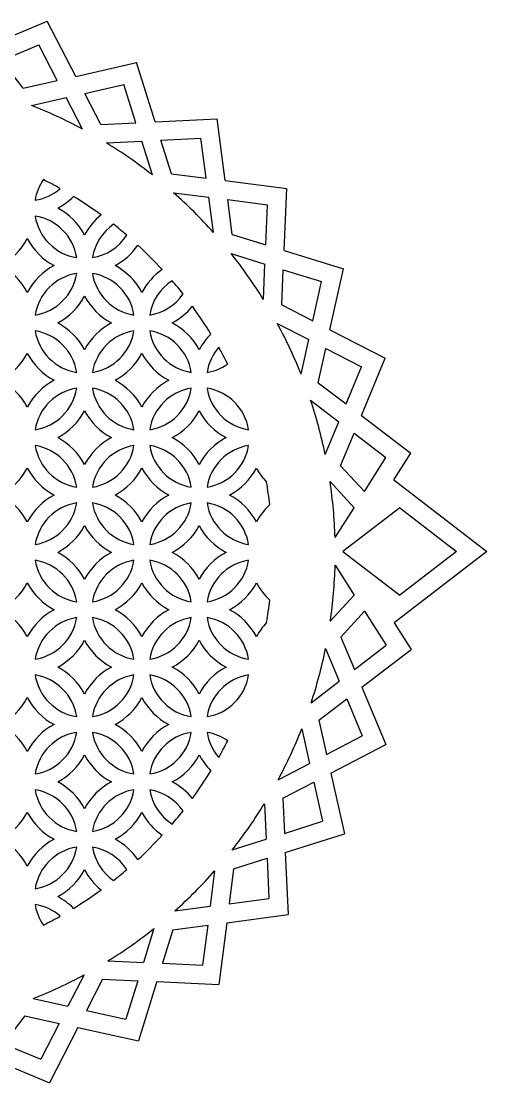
# Model space of a CAD drawing. Extents: x -1001 to -400, y -393 to -130.
# Drawn here: x -607.4 to -557.2, y -258.5 to -144.1 of the extents above; entities that cross this region are included whole.
import ezdxf

# ---------------------------------------------------------------- set-up
doc = ezdxf.new("R2010")
doc.units = 0
doc.layers.get('0').update_dxf_attribs({"linetype": 'CONTINUOUS'})

msp = doc.modelspace()

# ---------------------------------------------------------------- linework, layer by layer
for p, q in [((-610.788308, -146.659917), (-604.612108, -144.073791)), ((-601.519686, -150.01268), (-604.612108, -144.073791)), ((-609.528906, -148.300828), (-605.536441, -146.629085)), ((-603.537415, -150.468145), (-605.536441, -146.629085)), ((-607.226375, -151.300859), (-609.528906, -148.300828)), ((-601.519686, -150.01268), (-594.98824, -148.538329)), ((-592.974076, -154.923987), (-594.98824, -148.538329)), ((-607.226375, -151.300859), (-603.537415, -150.468145)), ((-600.564358, -151.847354), (-596.342253, -150.894293)), ((-595.040242, -155.022157), (-596.342253, -150.894293)), ((-598.817758, -155.201638), (-600.564358, -151.847354)), ((-606.312606, -153.144914), (-602.582087, -152.302819)), ((-600.81581, -155.694892), (-602.582087, -152.302819)), ((-598.817758, -155.201638), (-595.040242, -155.022157)), ((-592.974076, -154.923987), (-586.285839, -154.606207)), ((-585.411132, -161.244609), (-586.285839, -154.606207)), ((-592.351849, -156.896679), (-588.02839, -156.691258)), ((-587.462956, -160.982501), (-588.02839, -156.691258)), ((-598.238088, -157.176353), (-594.418015, -156.994849)), ((-593.2676, -160.642099), (-594.418015, -156.994849)), ((-591.214249, -160.503297), (-592.351849, -156.896679)), ((-591.214249, -160.503297), (-587.462956, -160.982501)), ((-585.411132, -161.244609), (-578.769323, -162.093057)), ((-579.060651, -168.782498), (-578.769323, -162.093057)), ((-590.986291, -162.54867), (-587.192737, -163.033272)), ((-586.693137, -166.824881), (-587.192737, -163.033272)), ((-584.646879, -167.044748), (-585.140913, -163.29538)), ((-585.140913, -163.29538), (-580.847466, -163.84384)), ((-581.035789, -168.168077), (-580.847466, -163.84384)), ((-584.646879, -167.044748), (-581.035789, -168.168077)), ((-584.777559, -169.098631), (-581.125787, -170.234615)), ((-579.060651, -168.782498), (-572.667077, -170.771395)), ((-581.292183, -174.055375), (-581.125787, -170.234615)), ((-579.315192, -174.627231), (-579.15065, -170.849036)), ((-579.15065, -170.849036), (-575.017669, -172.134713)), ((-574.115589, -177.308619), (-572.667077, -170.771395)), ((-575.954027, -176.360553), (-575.017669, -172.134713)), ((-579.315192, -174.627231), (-575.954027, -176.360553)), ((-579.80054, -176.627219), (-576.401509, -178.380068)), ((-577.228844, -182.113888), (-576.401509, -178.380068)), ((-574.115589, -177.308619), (-568.164516, -180.377532)), ((-575.38119, -183.020357), (-574.563071, -179.328134)), ((-574.563071, -179.328134), (-570.716135, -181.311963)), ((-570.726199, -186.56391), (-568.164516, -180.377532)), ((-572.372076, -185.311006), (-570.716135, -181.311963)), ((-575.38119, -183.020357), (-572.372076, -185.311006)), ((-576.206459, -184.90568), (-573.163445, -187.222136)), ((-574.626583, -190.755565), (-573.163445, -187.222136)), ((-570.726199, -186.56391), (-565.398448, -190.619592)), ((-572.964405, -191.969104), (-571.517568, -188.475039)), ((-571.517568, -188.475039), (-568.073564, -191.096743)), ((-567.220247, -193.479941), (-565.398448, -190.619592)), ((-572.964405, -191.969104), (-570.398774, -194.747481)), ((-570.398774, -194.747481), (-568.073564, -191.096743)), ((-574.10452, -193.682479), (-571.509985, -196.492156)), ((-567.220247, -193.479941), (-557.196028, -201.201572)), ((-573.564467, -199.717833), (-571.509985, -196.492156)), ((-566.591229, -196.489038), (-572.709039, -201.201572)), ((-566.591229, -196.489038), (-560.473419, -201.201572)), ((-572.709039, -201.201572), (-566.591229, -205.914105)), ((-557.196028, -201.201572), (-567.191462, -208.901029)), ((-560.473419, -201.201572), (-566.591229, -205.914105)), ((-573.558589, -202.690937), (-571.491366, -205.908465)), ((-574.074769, -208.728379), (-571.491366, -205.908465)), ((-572.927888, -210.437232), (-570.373265, -207.648732)), ((-570.373265, -207.648732), (-568.033635, -211.290247)), ((-567.191462, -208.901029), (-565.356653, -211.756815)), ((-572.927888, -210.437232), (-571.467244, -213.925549)), ((-571.467244, -213.925549), (-568.033635, -211.290247)), ((-574.585254, -211.657335), (-573.108154, -215.184951)), ((-570.668324, -215.833534), (-565.356653, -211.756815)), ((-576.141983, -217.513422), (-573.108154, -215.184951)), ((-570.668324, -215.833534), (-568.082197, -222.009734)), ((-575.309265, -219.395467), (-572.309234, -217.092937)), ((-572.309234, -217.092937), (-570.637491, -221.085401)), ((-575.309265, -219.395467), (-574.476551, -223.084427)), ((-577.15332, -220.309236), (-576.311226, -224.039755)), ((-574.476551, -223.084427), (-570.637491, -221.085401)), ((-574.021087, -225.102157), (-568.082197, -222.009734)), ((-579.703299, -225.806032), (-576.311226, -224.039755)), ((-574.021087, -225.102157), (-572.546735, -231.633602)), ((-579.210045, -227.804084), (-575.855761, -226.057485)), ((-575.855761, -226.057485), (-574.9027, -230.279589)), ((-581.184759, -228.383754), (-581.003255, -232.203827)), ((-579.210045, -227.804084), (-579.030563, -231.5816)), ((-579.030563, -231.5816), (-574.9027, -230.279589)), ((-578.932393, -233.647767), (-572.546735, -231.633602)), ((-584.650506, -233.354243), (-581.003255, -232.203827)), ((-584.511704, -235.407593), (-580.905085, -234.269993)), ((-580.905085, -234.269993), (-580.699664, -238.593452)), ((-578.932393, -233.647767), (-578.614614, -240.336003)), ((-584.511704, -235.407593), (-584.990908, -239.158886)), ((-586.557077, -235.635551), (-587.041679, -239.429106)), ((-584.990908, -239.158886), (-580.699664, -238.593452)), ((-590.833287, -239.928706), (-587.041679, -239.429106)), ((-585.253015, -241.21071), (-586.101464, -247.852519)), ((-585.253015, -241.21071), (-578.614614, -240.336003)), ((-593.107038, -241.844283), (-594.243022, -245.496055)), ((-591.053154, -241.974964), (-592.176483, -245.586054)), ((-591.053154, -241.974964), (-587.303786, -241.480929)), ((-587.303786, -241.480929), (-587.852247, -245.774376)), ((-598.063781, -245.329659), (-594.243022, -245.496055)), ((-592.176483, -245.586054), (-587.852247, -245.774376)), ((-600.635625, -246.821302), (-602.388475, -250.220334)), ((-598.635637, -247.30665), (-600.36896, -250.667816)), ((-598.635637, -247.30665), (-594.857443, -247.471192)), ((-594.857443, -247.471192), (-596.14312, -251.604173)), ((-592.790904, -247.561191), (-594.779801, -253.954765)), ((-592.790904, -247.561191), (-586.101464, -247.852519)), ((-606.122294, -249.392998), (-602.388475, -250.220334)), ((-607.028763, -251.240652), (-609.319413, -254.249766)), ((-607.028763, -251.240652), (-603.33654, -252.058771)), ((-600.36896, -250.667816), (-596.14312, -251.604173)), ((-603.33654, -252.058771), (-605.32037, -255.905707)), ((-601.317025, -252.506253), (-604.385939, -258.457326)), ((-601.317025, -252.506253), (-594.779801, -253.954765)), ((-609.319413, -254.249766), (-605.32037, -255.905707)), ((-610.572316, -255.895643), (-604.385939, -258.457326))]:
    msp.add_line(p, q)
for centre, radius, start, end in [((-625.315124, -201.306718), 51.775043, 61.758582, 68.468), ((-625.315124, -201.306718), 51.775043, 51.758582, 58.468), ((-600.588228, -164.216374), 5.4, 145.271265, 170.955801), ((-625.315124, -201.306718), 45, 60.594328, 63.200897), ((-606.769952, -158.03465), 5.4, 279.044199, 311.093686), ((-606.769952, -158.03465), 7, 297.980975, 315.410298), ((-625.315124, -201.306718), 45, 53.897486, 58.473412), ((-625.315124, -201.306718), 51.775043, 41.758582, 48.468), ((-606.769952, -170.398098), 7, 27.980975, 62.019025), ((-606.769952, -170.398098), 5.4, 9.044199, 80.955801), ((-600.588228, -164.216374), 5.4, 189.044199, 260.955801), ((-594.406504, -170.398098), 7, 128.873152, 152.019025), ((-594.406504, -170.398098), 5.4, 124.608094, 170.955801), ((-625.315124, -201.306718), 45, 49.418968, 51.778516), ((-612.951676, -164.216374), 7, 297.980975, 332.019025), ((-600.588228, -164.216374), 7, 207.980975, 242.019025), ((-600.588228, -164.216374), 5.4, 279.044199, 327.3486), ((-600.588228, -164.216374), 7, 297.980975, 325.28961), ((-625.315124, -201.306718), 45, 42.637655, 47.362345), ((-625.315124, -201.306718), 51.775043, 31.758582, 38.468), ((-612.951676, -176.579822), 7, 27.980975, 62.019025), ((-600.588228, -176.579822), 7, 117.980975, 152.019025), ((-600.588228, -176.579822), 7, 27.980975, 62.019025), ((-606.769952, -170.398098), 5.4, 279.044199, 350.955801), ((-600.588228, -176.579822), 5.4, 99.044199, 170.955801), ((-594.406504, -170.398098), 5.4, 189.044199, 260.955801), ((-600.588228, -176.579822), 5.4, 9.044199, 80.955801), ((-588.22478, -176.579822), 7, 124.71039, 152.019025), ((-588.22478, -176.579822), 5.4, 122.6514, 170.955801), ((-625.315124, -201.306718), 45, 38.221484, 40.581032), ((-606.769952, -170.398098), 7, 297.980975, 332.019025), ((-594.406504, -170.398098), 7, 207.980975, 242.019025), ((-594.406504, -170.398098), 5.4, 279.044199, 325.391906), ((-594.406504, -170.398098), 7, 297.980975, 321.126848), ((-625.315124, -201.306718), 45, 31.526588, 36.102514), ((-606.769952, -182.761546), 7, 27.980975, 62.019025), ((-594.406504, -182.761546), 7, 117.980975, 152.019025), ((-594.406504, -182.761546), 7, 27.980975, 62.019025), ((-625.315124, -201.306718), 51.775043, 21.758582, 28.468), ((-606.769952, -182.761546), 5.4, 9.044199, 80.955801), ((-600.588228, -176.579822), 5.4, 189.044199, 260.955801), ((-600.588228, -176.579822), 5.4, 279.044199, 350.955801), ((-594.406504, -182.761546), 5.4, 99.044199, 170.955801), ((-588.22478, -176.579822), 5.4, 189.044199, 260.955801), ((-594.406504, -182.761546), 5.4, 9.044199, 80.955801), ((-582.043056, -182.761546), 7, 134.589702, 152.019025), ((-582.043056, -182.761546), 5.4, 138.906314, 170.955801), ((-625.315124, -201.306718), 45, 26.799103, 29.405672), ((-612.951676, -176.579822), 7, 297.980975, 332.019025), ((-600.588228, -176.579822), 7, 207.980975, 242.019025), ((-600.588228, -176.579822), 7, 297.980975, 332.019025), ((-588.22478, -176.579822), 7, 207.980975, 242.019025), ((-588.22478, -176.579822), 5.4, 279.044199, 304.728735), ((-612.951676, -188.94327), 7, 27.980975, 62.019025), ((-600.588228, -188.94327), 7, 117.980975, 152.019025), ((-600.588228, -188.94327), 7, 27.980975, 62.019025), ((-588.22478, -188.94327), 7, 117.980975, 152.019025), ((-606.769952, -182.761546), 5.4, 279.044199, 350.955801), ((-600.588228, -188.94327), 5.4, 99.044199, 170.955801), ((-594.406504, -182.761546), 5.4, 189.044199, 260.955801), ((-600.588228, -188.94327), 5.4, 9.044199, 80.955801), ((-594.406504, -182.761546), 5.4, 279.044199, 350.955801), ((-588.22478, -188.94327), 5.4, 99.044199, 170.955801), ((-588.22478, -188.94327), 5.4, 9.044199, 80.955801), ((-582.043056, -182.761546), 5.4, 189.044199, 260.955801), ((-625.315124, -201.306718), 51.775043, 11.758582, 18.468), ((-606.769952, -182.761546), 7, 297.980975, 332.019025), ((-594.406504, -182.761546), 7, 207.980975, 242.019025), ((-594.406504, -182.761546), 7, 297.980975, 332.019025), ((-582.043056, -182.761546), 7, 207.980975, 242.019025), ((-606.769952, -195.124994), 5.4, 9.044199, 80.955801), ((-600.588228, -188.94327), 5.4, 189.044199, 260.955801), ((-606.769952, -195.124994), 7, 27.980975, 62.019025), ((-594.406504, -195.124994), 7, 117.980975, 152.019025), ((-594.406504, -195.124994), 5.4, 99.044199, 170.955801), ((-600.588228, -188.94327), 5.4, 279.044199, 350.955801), ((-594.406504, -195.124994), 5.4, 9.044199, 80.955801), ((-588.22478, -188.94327), 5.4, 189.044199, 260.955801), ((-594.406504, -195.124994), 7, 27.980975, 62.019025), ((-582.043056, -195.124994), 7, 117.980975, 152.019025), ((-582.043056, -195.124994), 5.4, 99.044199, 170.955801), ((-588.22478, -188.94327), 5.4, 279.044199, 350.955801), ((-612.951676, -188.94327), 7, 297.980975, 332.019025), ((-600.588228, -188.94327), 7, 207.980975, 242.019025), ((-600.588228, -188.94327), 7, 297.980975, 332.019025), ((-588.22478, -188.94327), 7, 207.980975, 242.019025), ((-588.22478, -188.94327), 7, 297.980975, 332.019025), ((-575.861332, -188.94327), 7, 207.980975, 223.308284), ((-625.315124, -201.306718), 45, 6.562595, 9.674116), ((-625.315124, -201.306718), 51.775043, 1.758582, 8.468), ((-612.951676, -201.306718), 7, 27.980975, 62.019025), ((-600.588228, -201.306718), 7, 117.980975, 152.019025), ((-600.588228, -201.306718), 7, 27.980975, 62.019025), ((-588.22478, -201.306718), 7, 117.980975, 152.019025), ((-588.22478, -201.306718), 7, 27.980975, 62.019025), ((-606.769952, -195.124994), 5.4, 279.044199, 350.955801), ((-600.588228, -201.306718), 5.4, 99.044199, 170.955801), ((-600.588228, -201.306718), 5.4, 9.044199, 80.955801), ((-594.406504, -195.124994), 5.4, 189.044199, 260.955801), ((-588.22478, -201.306718), 5.4, 99.044199, 170.955801), ((-594.406504, -195.124994), 5.4, 279.044199, 350.955801), ((-588.22478, -201.306718), 5.4, 9.044199, 80.955801), ((-582.043056, -195.124994), 5.4, 189.044199, 260.955801), ((-575.861332, -201.306718), 7, 132.717073, 152.019025), ((-606.769952, -195.124994), 7, 297.980975, 332.019025), ((-594.406504, -195.124994), 7, 207.980975, 242.019025), ((-594.406504, -195.124994), 7, 297.980975, 332.019025), ((-582.043056, -195.124994), 7, 207.980975, 242.019025), ((-606.769952, -207.488442), 7, 27.980975, 62.019025), ((-594.406504, -207.488442), 7, 117.980975, 152.019025), ((-594.406504, -207.488442), 7, 27.980975, 62.019025), ((-582.043056, -207.488442), 7, 117.980975, 152.019025), ((-606.769952, -207.488442), 5.4, 9.044199, 80.955801), ((-600.588228, -201.306718), 5.4, 189.044199, 260.955801), ((-600.588228, -201.306718), 5.4, 279.044199, 350.955801), ((-594.406504, -207.488442), 5.4, 99.044199, 170.955801), ((-594.406504, -207.488442), 5.4, 9.044199, 80.955801), ((-588.22478, -201.306718), 5.4, 189.044199, 260.955801), ((-588.22478, -201.306718), 5.4, 279.044199, 350.955801), ((-582.043056, -207.488442), 5.4, 99.044199, 170.955801), ((-625.315124, -201.306718), 51.775043, 351.758582, 358.468), ((-612.951676, -201.306718), 7, 297.980975, 332.019025), ((-600.588228, -201.306718), 7, 207.980975, 242.019025), ((-600.588228, -201.306718), 7, 297.980975, 332.019025), ((-588.22478, -201.306718), 7, 207.980975, 242.019025), ((-588.22478, -201.306718), 7, 297.980975, 332.019025), ((-575.861332, -201.306718), 7, 207.980975, 227.282927), ((-625.315124, -201.306718), 45, 350.325884, 353.437405), ((-612.951676, -213.670166), 7, 27.980975, 62.019025), ((-600.588228, -213.670166), 7, 117.980975, 152.019025), ((-600.588228, -213.670166), 7, 27.980975, 62.019025), ((-588.22478, -213.670166), 7, 117.980975, 152.019025), ((-588.22478, -213.670166), 7, 27.980975, 62.019025), ((-606.769952, -207.488442), 5.4, 279.044199, 350.955801), ((-600.588228, -213.670166), 5.4, 99.044199, 170.955801), ((-594.406504, -207.488442), 5.4, 189.044199, 260.955801), ((-600.588228, -213.670166), 5.4, 9.044199, 80.955801), ((-594.406504, -207.488442), 5.4, 279.044199, 350.955801), ((-588.22478, -213.670166), 5.4, 99.044199, 170.955801), ((-582.043056, -207.488442), 5.4, 189.044199, 260.955801), ((-588.22478, -213.670166), 5.4, 9.044199, 80.955801), ((-575.861332, -213.670166), 7, 136.691716, 152.019025), ((-606.769952, -207.488442), 7, 297.980975, 332.019025), ((-594.406504, -207.488442), 7, 207.980975, 242.019025), ((-594.406504, -207.488442), 7, 297.980975, 332.019025), ((-582.043056, -207.488442), 7, 207.980975, 242.019025), ((-625.315124, -201.306718), 51.775043, 341.758582, 348.468), ((-606.769952, -219.85189), 7, 27.980975, 62.019025), ((-594.406504, -219.85189), 7, 117.980975, 152.019025), ((-594.406504, -219.85189), 7, 27.980975, 62.019025), ((-582.043056, -219.85189), 7, 117.980975, 152.019025), ((-606.769952, -219.85189), 5.4, 9.044199, 80.955801), ((-600.588228, -213.670166), 5.4, 189.044199, 260.955801), ((-600.588228, -213.670166), 5.4, 279.044199, 350.955801), ((-594.406504, -219.85189), 5.4, 99.044199, 170.955801), ((-594.406504, -219.85189), 5.4, 9.044199, 80.955801), ((-588.22478, -213.670166), 5.4, 189.044199, 260.955801), ((-588.22478, -213.670166), 5.4, 279.044199, 350.955801), ((-582.043056, -219.85189), 5.4, 99.044199, 170.955801), ((-612.951676, -213.670166), 7, 297.980975, 332.019025), ((-600.588228, -213.670166), 7, 207.980975, 242.019025), ((-600.588228, -213.670166), 7, 297.980975, 332.019025), ((-588.22478, -213.670166), 7, 207.980975, 242.019025), ((-612.951676, -226.033614), 7, 27.980975, 62.019025), ((-600.588228, -226.033614), 7, 117.980975, 152.019025), ((-606.769952, -219.85189), 5.4, 279.044199, 350.955801), ((-600.588228, -226.033614), 5.4, 99.044199, 170.955801), ((-600.588228, -226.033614), 5.4, 9.044199, 80.955801), ((-594.406504, -219.85189), 5.4, 189.044199, 260.955801), ((-600.588228, -226.033614), 7, 27.980975, 62.019025), ((-588.22478, -226.033614), 7, 117.980975, 152.019025), ((-594.406504, -219.85189), 5.4, 279.044199, 350.955801), ((-588.22478, -226.033614), 5.4, 99.044199, 170.955801), ((-582.043056, -219.85189), 5.4, 189.044199, 221.093686), ((-588.22478, -226.033614), 5.4, 55.271265, 80.955801), ((-625.315124, -201.306718), 51.775043, 331.758582, 338.468), ((-625.315124, -201.306718), 45, 330.594328, 333.200897), ((-606.769952, -219.85189), 7, 297.980975, 332.019025), ((-594.406504, -219.85189), 7, 207.980975, 242.019025), ((-594.406504, -219.85189), 7, 297.980975, 332.019025), ((-582.043056, -219.85189), 7, 207.980975, 225.410298), ((-625.315124, -201.306718), 45, 323.897486, 328.473412), ((-606.769952, -232.215338), 7, 27.980975, 62.019025), ((-594.406504, -232.215338), 7, 117.980975, 152.019025), ((-594.406504, -232.215338), 7, 38.873152, 62.019025), ((-606.769952, -232.215338), 5.4, 9.044199, 80.955801), ((-600.588228, -226.033614), 5.4, 189.044199, 260.955801), ((-600.588228, -226.033614), 5.4, 279.044199, 350.955801), ((-594.406504, -232.215338), 5.4, 99.044199, 170.955801), ((-594.406504, -232.215338), 5.4, 34.608094, 80.955801), ((-588.22478, -226.033614), 5.4, 189.044199, 237.3486), ((-625.315124, -201.306718), 51.775043, 321.758582, 328.468), ((-612.951676, -226.033614), 7, 297.980975, 332.019025), ((-600.588228, -226.033614), 7, 207.980975, 242.019025), ((-600.588228, -226.033614), 7, 297.980975, 332.019025), ((-588.22478, -226.033614), 7, 207.980975, 235.28961), ((-625.315124, -201.306718), 45, 319.418968, 321.778516), ((-625.315124, -201.306718), 45, 312.637655, 317.362345), ((-612.951676, -238.397062), 7, 27.980975, 62.019025), ((-600.588228, -238.397062), 7, 117.980975, 152.019025), ((-606.769952, -232.215338), 5.4, 279.044199, 350.955801), ((-600.588228, -238.397062), 5.4, 99.044199, 170.955801), ((-600.588228, -238.397062), 5.4, 32.6514, 80.955801), ((-594.406504, -232.215338), 5.4, 189.044199, 235.391906), ((-600.588228, -238.397062), 7, 34.71039, 62.019025), ((-606.769952, -232.215338), 7, 297.980975, 332.019025), ((-594.406504, -232.215338), 7, 207.980975, 231.126848), ((-625.315124, -201.306718), 45, 308.221484, 310.581032), ((-625.315124, -201.306718), 51.775043, 311.758582, 318.468), ((-625.315124, -201.306718), 45, 301.526588, 306.102514), ((-606.769952, -244.578786), 7, 44.589702, 62.019025), ((-606.769952, -244.578786), 5.4, 48.906314, 80.955801), ((-600.588228, -238.397062), 5.4, 189.044199, 214.728735), ((-625.315124, -201.306718), 45, 296.799103, 299.405672), ((-625.315124, -201.306718), 51.775043, 301.758582, 308.468), ((-625.315124, -201.306718), 51.775043, 291.758582, 298.468)]:
    msp.add_arc(centre, radius, start, end)

doc.saveas('drawing.dxf')
